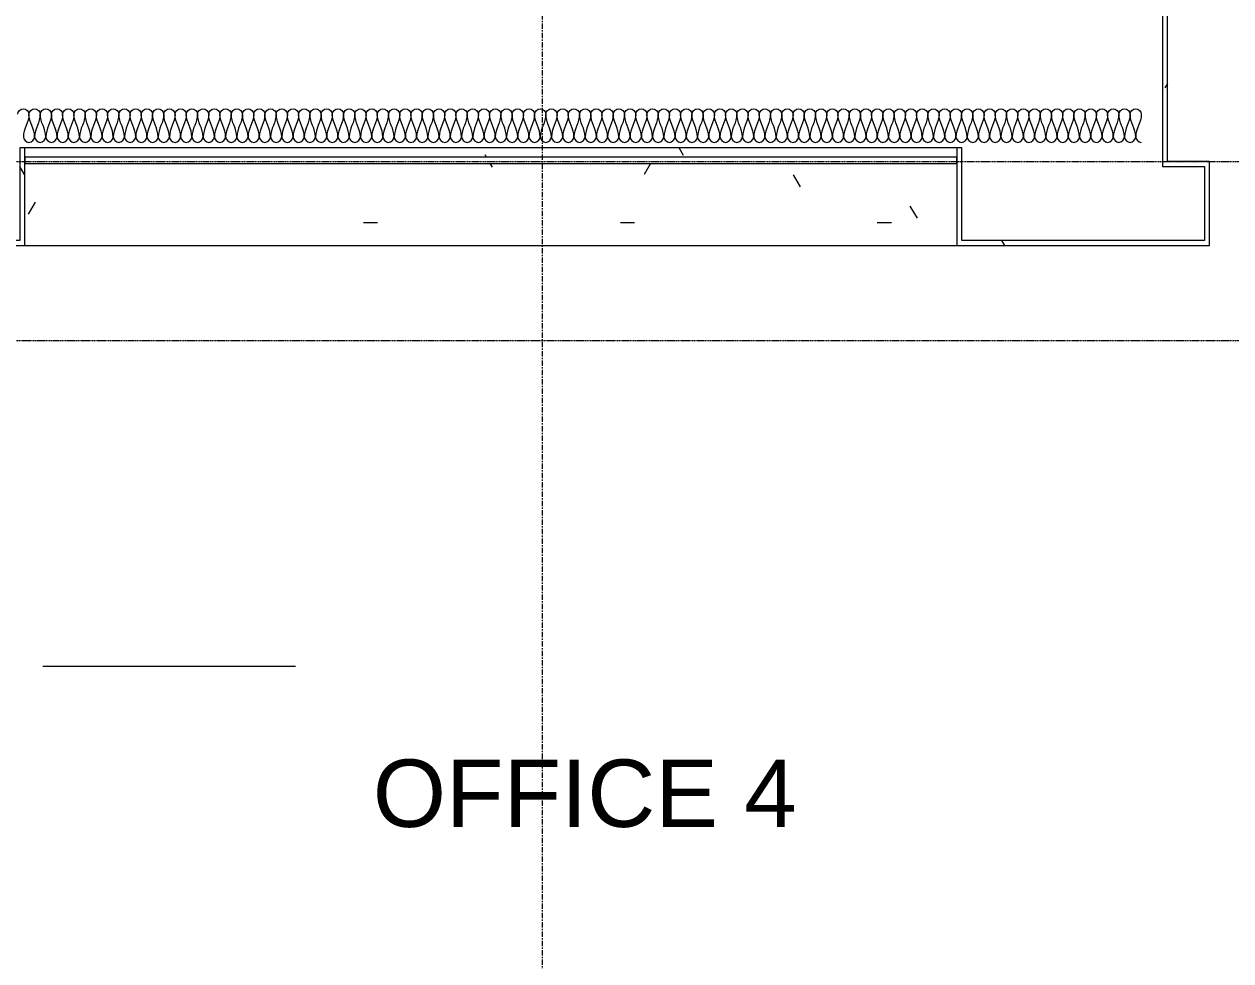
# Model space of a CAD drawing. Header units: millimetres. Extents: x -12186 to 152825, y -4386 to 9463.
# Drawn here: x 104969 to 107833, y 907 to 3131 of the extents above; entities that cross this region are included whole.
import ezdxf

# ---------------------------------------------------------------- set-up
doc = ezdxf.new("R2010")
doc.units = ezdxf.units.MM
doc.linetypes.add('1000 Dashed', pattern=[2, 1, -1])
doc.linetypes.add('Grid Line', pattern=[22.225, 12.7, -3.175, 3.175, -3.175])
for name, color, linetype, lineweight in [('A-AREA-IDEN', 2, 'Continuous', 5), ('A-CLNG', 13, 'Continuous', 9), ('A-CLNG-PATT', 13, 'Continuous', 9), ('A-DETL', 90, 'Continuous', 5), ('A-FLOR-LEVL', 51, 'Continuous', 5), ('I-WALL', 2, 'Continuous', 9), ('S-GRID', 1, 'Continuous', 5)]:
    doc.layers.add(name, color=color, linetype=linetype, lineweight=lineweight)
doc.styles.add('Arial_5', font='arial.ttf', dxfattribs={"height": 160})
pattern_1 = [(0, (-3547.91, 5504.12), (406.4, 101.6), [33.528, -271.272, 33.528, -271.272, -1625.6]), (0, (-3547.91, 5504.12), (406.4, 101.6), [-609.6, 33.528, -576.072, 33.528, -271.272, -711.2]), (0, (-3547.91, 5504.12), (406.4, 101.6), [-1524, 33.528, -169.672, 33.528, -474.472]), (120, (-3395.51, 5554.92), (-291.1882, 301.1527), [33.528, -271.272, 33.528, -271.272, -1625.6]), (120, (-3395.51, 5554.92), (-291.1882, 301.1527), [-609.6, 33.528, -576.072, 33.528, -271.272, -711.2]), (120, (-3395.51, 5554.92), (-291.1882, 301.1527), [-1524, 33.528, -169.672, 33.528, -474.472]), (240, (-3344.71, 5758.12), (-115.2118, -402.7527), [33.528, -271.272, 33.528, -1896.872]), (240, (-3344.71, 5758.12), (-115.2118, -402.7527), [-338.328, -271.272, 33.528, -576.072, -1016]), (240, (-3344.71, 5758.12), (-115.2118, -402.7527), [-1219.2, 33.528, -271.272, 33.528, -677.672]), (240, (-3344.71, 5758.12), (-115.2118, -402.7527), [-1557.528, -169.672, 33.528, -474.472])]

# ---------------------------------------------------------------- blocks, each defined once
blk = doc.blocks.new('Ceilings 11 - Ceilings 2-1447459-Section 3')
at = {"layer": 'A-CLNG-PATT', "lineweight": 5}
h = blk.add_hatch(dxfattribs=at)
h.set_pattern_fill('FP_119', color=256, style=0, pattern_type=2)
h.set_pattern_definition(pattern_1)
h.paths.add_polyline_path([(-2540.2, 2605), (-2540.2, 2837), (-2552.2, 2837), (-2552.2, 2617), (-2890.2, 2617), (-2890.2, 2605)])
at = {"layer": 'A-CLNG-PATT'}
h = blk.add_hatch(dxfattribs=at)
h.set_pattern_fill('FP_152', color=256, style=0, pattern_type=2)
h.set_pattern_definition([(0, (-3547.9, 5504.12), (812.8, 203.2), [33.53, -576.07, 33.53, -3827.27]), (0, (-3547.9, 5504.12), (812.8, 203.2), [-643.13, -576.07, 33.53, -1185.67, -2032]), (0, (-3547.9, 5504.12), (812.8, 203.2), [-2438.4, 33.53, -576.07, 33.53, -1388.87]), (0, (-3547.9, 5504.12), (812.8, 203.2), [-3081.53, -372.87, 33.53, -982.47]), (120, (-3243.1, 5605.72), (-582.376, 602.305), [33.53, -576.07, 33.53, -3827.27]), (120, (-3243.1, 5605.72), (-582.376, 602.305), [-643.13, -576.07, 33.53, -1185.67, -2032]), (120, (-3243.1, 5605.72), (-582.376, 602.305), [-2438.4, 33.53, -576.07, 33.53, -1388.87]), (120, (-3243.1, 5605.72), (-582.376, 602.305), [-3081.53, -372.87, 33.53, -982.47]), (240, (-3141.5, 6012.12), (-230.424, -805.505), [33.53, -576.07, 33.53, -3827.27]), (240, (-3141.5, 6012.12), (-230.424, -805.505), [-643.13, -576.07, 33.53, -1185.67, -2032]), (240, (-3141.5, 6012.12), (-230.424, -805.505), [-2438.4, 33.53, -576.07, 33.53, -1388.87]), (240, (-3141.5, 6012.12), (-230.424, -805.505), [-3081.53, -372.87, 33.53, -982.47])])
h.paths.add_polyline_path([(-2540.2, 2605), (-328.7, 2605), (-328.7, 2800), (-2540.2, 2800), (-2540.2, 2617)])
h.paths.add_polyline_path([(-328.7, 2815), (-328.7, 2837), (-2540.2, 2837), (-2540.2, 2815), (-757.8, 2815)])
at = {"layer": 'A-CLNG'}
for p, q in [((-2540.2, 2837), (-2552.2, 2837)), ((-2552.2, 2837), (-2552.2, 2617)), ((-2540.2, 2605), (-2540.2, 2837)), ((-328.7, 2837), (-2540.2, 2837)), ((-2890.2, 2617), (-2890.2, 2605)), ((-2552.2, 2617), (-2890.2, 2617)), ((-2890.2, 2605), (-2540.2, 2605)), ((-2540.2, 2605), (-328.7, 2605))]:
    blk.add_line(p, q, dxfattribs=at)
blk = doc.blocks.new('Ceilings 12 - Ceilings 2-1452586-Section 3')
at = {"layer": 'A-CLNG-PATT', "lineweight": 5}
h = blk.add_hatch(dxfattribs=at)
h.set_pattern_fill('FP_119', color=256, style=0, pattern_type=2)
h.set_pattern_definition(pattern_1)
h.paths.add_polyline_path([(271.3, 2605), (271.3, 2805), (171.3, 2805), (171.3, 3230), (159.3, 3230), (159.3, 2793), (259.3, 2793), (259.3, 2617), (-316.7, 2617), (-316.7, 2837), (-328.7, 2837), (-328.7, 2605), (117.9, 2605)])
at = {"layer": 'A-CLNG'}
for p, q in [((171.3, 3230), (159.3, 3230)), ((159.3, 3230), (159.3, 2793)), ((171.3, 2805), (171.3, 3230)), ((-316.7, 2837), (-328.7, 2837)), ((-328.7, 2837), (-328.7, 2605)), ((-316.7, 2617), (-316.7, 2837)), ((159.3, 2793), (259.3, 2793)), ((271.3, 2805), (171.3, 2805)), ((259.3, 2793), (259.3, 2617)), ((271.3, 2605), (271.3, 2805)), ((259.3, 2617), (-316.7, 2617)), ((-328.7, 2605), (271.3, 2605))]:
    blk.add_line(p, q, dxfattribs=at)

msp = doc.modelspace()

# ---------------------------------------------------------------- linework, layer by layer
at = {"layer": 'A-CLNG'}
for p, q in [((107182.4, 2815), (104970.7, 2815)), ((104970.7, 2815), (104970.7, 2800)), ((107182.4, 2800), (107182.4, 2815)), ((104970.7, 2800), (107182.4, 2800))]:
    msp.add_line(p, q, dxfattribs=at)
at = {"layer": 'A-DETL'}
for points in [[(104953.6, 2916.7), (104953.6, 2923), (104966.9, 2937), (104980.2, 2923), (104980.2, 2916.7)], [(104980.2, 2916.7), (104980.2, 2923), (104993.6, 2937), (105006.9, 2923), (105006.9, 2916.7)], [(105006.9, 2916.7), (105006.9, 2923), (105020.2, 2937), (105033.6, 2923), (105033.6, 2916.7)], [(105033.6, 2916.7), (105033.6, 2923), (105046.9, 2937), (105060.2, 2923), (105060.2, 2916.7)], [(105060.2, 2916.7), (105060.2, 2923), (105073.6, 2937), (105086.9, 2923), (105086.9, 2916.7)], [(105086.9, 2916.7), (105086.9, 2923), (105100.2, 2937), (105113.6, 2923), (105113.6, 2916.7)], [(105113.6, 2916.7), (105113.6, 2923), (105126.9, 2937), (105140.2, 2923), (105140.2, 2916.7)], [(105140.2, 2916.7), (105140.2, 2923), (105153.6, 2937), (105166.9, 2923), (105166.9, 2916.7)], [(105166.9, 2916.7), (105166.9, 2923), (105180.2, 2937), (105193.6, 2923), (105193.6, 2916.7)], [(105193.6, 2916.7), (105193.6, 2923), (105206.9, 2937), (105220.2, 2923), (105220.2, 2916.7)], [(105220.2, 2916.7), (105220.2, 2923), (105233.6, 2937), (105246.9, 2923), (105246.9, 2916.7)], [(105246.9, 2916.7), (105246.9, 2923), (105260.2, 2937), (105273.6, 2923), (105273.6, 2916.7)], [(105273.6, 2916.7), (105273.6, 2923), (105286.9, 2937), (105300.2, 2923), (105300.2, 2916.7)], [(105300.2, 2916.7), (105300.2, 2923), (105313.6, 2937), (105326.9, 2923), (105326.9, 2916.7)], [(105326.9, 2916.7), (105326.9, 2923), (105340.2, 2937), (105353.6, 2923), (105353.6, 2916.7)], [(105353.6, 2916.7), (105353.6, 2923), (105366.9, 2937), (105380.2, 2923), (105380.2, 2916.7)], [(105380.2, 2916.7), (105380.2, 2923), (105393.6, 2937), (105406.9, 2923), (105406.9, 2916.7)], [(105406.9, 2916.7), (105406.9, 2923), (105420.2, 2937), (105433.6, 2923), (105433.6, 2916.7)], [(105433.6, 2916.7), (105433.6, 2923), (105446.9, 2937), (105460.2, 2923), (105460.2, 2916.7)], [(105460.2, 2916.7), (105460.2, 2923), (105473.6, 2937), (105486.9, 2923), (105486.9, 2916.7)], [(105486.9, 2916.7), (105486.9, 2923), (105500.2, 2937), (105513.6, 2923), (105513.6, 2916.7)], [(105513.6, 2916.7), (105513.6, 2923), (105526.9, 2937), (105540.2, 2923), (105540.2, 2916.7)], [(105540.2, 2916.7), (105540.2, 2923), (105553.6, 2937), (105566.9, 2923), (105566.9, 2916.7)], [(105566.9, 2916.7), (105566.9, 2923), (105580.2, 2937), (105593.6, 2923), (105593.6, 2916.7)], [(105593.6, 2916.7), (105593.6, 2923), (105606.9, 2937), (105620.2, 2923), (105620.2, 2916.7)], [(105620.2, 2916.7), (105620.2, 2923), (105633.6, 2937), (105646.9, 2923), (105646.9, 2916.7)], [(105646.9, 2916.7), (105646.9, 2923), (105660.2, 2937), (105673.6, 2923), (105673.6, 2916.7)], [(105673.6, 2916.7), (105673.6, 2923), (105686.9, 2937), (105700.2, 2923), (105700.2, 2916.7)], [(105700.2, 2916.7), (105700.2, 2923), (105713.6, 2937), (105726.9, 2923), (105726.9, 2916.7)], [(105726.9, 2916.7), (105726.9, 2923), (105740.2, 2937), (105753.6, 2923), (105753.6, 2916.7)], [(105753.6, 2916.7), (105753.6, 2923), (105766.9, 2937), (105780.2, 2923), (105780.2, 2916.7)], [(105780.2, 2916.7), (105780.2, 2923), (105793.6, 2937), (105806.9, 2923), (105806.9, 2916.7)], [(105806.9, 2916.7), (105806.9, 2923), (105820.2, 2937), (105833.6, 2923), (105833.6, 2916.7)], [(105833.6, 2916.7), (105833.6, 2923), (105846.9, 2937), (105860.2, 2923), (105860.2, 2916.7)], [(105860.2, 2916.7), (105860.2, 2923), (105873.6, 2937), (105886.9, 2923), (105886.9, 2916.7)], [(105886.9, 2916.7), (105886.9, 2923), (105900.2, 2937), (105913.6, 2923), (105913.6, 2916.7)], [(105913.6, 2916.7), (105913.6, 2923), (105926.9, 2937), (105940.2, 2923), (105940.2, 2916.7)], [(105940.2, 2916.7), (105940.2, 2923), (105953.6, 2937), (105966.9, 2923), (105966.9, 2916.7)], [(105966.9, 2916.7), (105966.9, 2923), (105980.2, 2937), (105993.6, 2923), (105993.6, 2916.7)], [(105993.6, 2916.7), (105993.6, 2923), (106006.9, 2937), (106020.2, 2923), (106020.2, 2916.7)], [(106020.2, 2916.7), (106020.2, 2923), (106033.6, 2937), (106046.9, 2923), (106046.9, 2916.7)], [(106046.9, 2916.7), (106046.9, 2923), (106060.2, 2937), (106073.6, 2923), (106073.6, 2916.7)], [(106073.6, 2916.7), (106073.6, 2923), (106086.9, 2937), (106100.2, 2923), (106100.2, 2916.7)], [(106100.2, 2916.7), (106100.2, 2923), (106113.6, 2937), (106126.9, 2923), (106126.9, 2916.7)], [(106126.9, 2916.7), (106126.9, 2923), (106140.2, 2937), (106153.6, 2923), (106153.6, 2916.7)], [(106153.6, 2916.7), (106153.6, 2923), (106166.9, 2937), (106180.2, 2923), (106180.2, 2916.7)], [(106180.2, 2916.7), (106180.2, 2923), (106193.6, 2937), (106206.9, 2923), (106206.9, 2916.7)], [(106206.9, 2916.7), (106206.9, 2923), (106220.2, 2937), (106233.6, 2923), (106233.6, 2916.7)], [(106233.6, 2916.7), (106233.6, 2923), (106246.9, 2937), (106260.2, 2923), (106260.2, 2916.7)], [(106260.2, 2916.7), (106260.2, 2923), (106273.6, 2937), (106286.9, 2923), (106286.9, 2916.7)], [(106286.9, 2916.7), (106286.9, 2923), (106300.2, 2937), (106313.6, 2923), (106313.6, 2916.7)], [(106313.6, 2916.7), (106313.6, 2923), (106326.9, 2937), (106340.2, 2923), (106340.2, 2916.7)], [(106340.2, 2916.7), (106340.2, 2923), (106353.6, 2937), (106366.9, 2923), (106366.9, 2916.7)], [(106366.9, 2916.7), (106366.9, 2923), (106380.2, 2937), (106393.6, 2923), (106393.6, 2916.7)], [(106393.6, 2916.7), (106393.6, 2923), (106406.9, 2937), (106420.2, 2923), (106420.2, 2916.7)], [(106420.2, 2916.7), (106420.2, 2923), (106433.6, 2937), (106446.9, 2923), (106446.9, 2916.7)], [(106446.9, 2916.7), (106446.9, 2923), (106460.2, 2937), (106473.6, 2923), (106473.6, 2916.7)], [(106473.6, 2916.7), (106473.6, 2923), (106486.9, 2937), (106500.2, 2923), (106500.2, 2916.7)], [(106500.2, 2916.7), (106500.2, 2923), (106513.6, 2937), (106526.9, 2923), (106526.9, 2916.7)], [(106526.9, 2916.7), (106526.9, 2923), (106540.2, 2937), (106553.6, 2923), (106553.6, 2916.7)], [(106553.6, 2916.7), (106553.6, 2923), (106566.9, 2937), (106580.2, 2923), (106580.2, 2916.7)], [(106580.2, 2916.7), (106580.2, 2923), (106593.6, 2937), (106606.9, 2923), (106606.9, 2916.7)], [(106606.9, 2916.7), (106606.9, 2923), (106620.2, 2937), (106633.6, 2923), (106633.6, 2916.7)], [(106633.6, 2916.7), (106633.6, 2923), (106646.9, 2937), (106660.2, 2923), (106660.2, 2916.7)], [(106660.2, 2916.7), (106660.2, 2923), (106673.6, 2937), (106686.9, 2923), (106686.9, 2916.7)], [(106686.9, 2916.7), (106686.9, 2923), (106700.2, 2937), (106713.6, 2923), (106713.6, 2916.7)], [(106713.6, 2916.7), (106713.6, 2923), (106726.9, 2937), (106740.2, 2923), (106740.2, 2916.7)], [(106740.2, 2916.7), (106740.2, 2923), (106753.6, 2937), (106766.9, 2923), (106766.9, 2916.7)], [(106766.9, 2916.7), (106766.9, 2923), (106780.2, 2937), (106793.6, 2923), (106793.6, 2916.7)], [(106793.6, 2916.7), (106793.6, 2923), (106806.9, 2937), (106820.2, 2923), (106820.2, 2916.7)], [(106820.2, 2916.7), (106820.2, 2923), (106833.6, 2937), (106846.9, 2923), (106846.9, 2916.7)], [(106846.9, 2916.7), (106846.9, 2923), (106860.2, 2937), (106873.6, 2923), (106873.6, 2916.7)], [(106873.6, 2916.7), (106873.6, 2923), (106886.9, 2937), (106900.2, 2923), (106900.2, 2916.7)], [(106900.2, 2916.7), (106900.2, 2923), (106913.6, 2937), (106926.9, 2923), (106926.9, 2916.7)], [(106926.9, 2916.7), (106926.9, 2923), (106940.2, 2937), (106953.6, 2923), (106953.6, 2916.7)], [(106953.6, 2916.7), (106953.6, 2923), (106966.9, 2937), (106980.2, 2923), (106980.2, 2916.7)], [(106980.2, 2916.7), (106980.2, 2923), (106993.6, 2937), (107006.9, 2923), (107006.9, 2916.7)], [(107006.9, 2916.7), (107006.9, 2923), (107020.2, 2937), (107033.6, 2923), (107033.6, 2916.7)], [(107033.6, 2916.7), (107033.6, 2923), (107046.9, 2937), (107060.2, 2923), (107060.2, 2916.7)], [(107060.2, 2916.7), (107060.2, 2923), (107073.6, 2937), (107086.9, 2923), (107086.9, 2916.7)], [(107086.9, 2916.7), (107086.9, 2923), (107100.2, 2937), (107113.6, 2923), (107113.6, 2916.7)], [(107113.6, 2916.7), (107113.6, 2923), (107126.9, 2937), (107140.2, 2923), (107140.2, 2916.7)], [(107140.2, 2916.7), (107140.2, 2923), (107153.6, 2937), (107166.9, 2923), (107166.9, 2916.7)], [(107166.9, 2916.7), (107166.9, 2923), (107180.2, 2937), (107193.6, 2923), (107193.6, 2916.7)], [(107193.6, 2916.7), (107193.6, 2923), (107206.9, 2937), (107220.2, 2923), (107220.2, 2916.7)], [(107220.2, 2916.7), (107220.2, 2923), (107233.6, 2937), (107246.9, 2923), (107246.9, 2916.7)], [(107246.9, 2916.7), (107246.9, 2923), (107260.2, 2937), (107273.6, 2923), (107273.6, 2916.7)], [(107273.6, 2916.7), (107273.6, 2923), (107286.9, 2937), (107300.2, 2923), (107300.2, 2916.7)], [(107300.2, 2916.7), (107300.2, 2923), (107313.6, 2937), (107326.9, 2923), (107326.9, 2916.7)], [(107326.9, 2916.7), (107326.9, 2923), (107340.2, 2937), (107353.6, 2923), (107353.6, 2916.7)], [(107353.6, 2916.7), (107353.6, 2923), (107366.9, 2937), (107380.2, 2923), (107380.2, 2916.7)], [(107380.2, 2916.7), (107380.2, 2923), (107393.6, 2937), (107406.9, 2923), (107406.9, 2916.7)], [(107406.9, 2916.7), (107406.9, 2923), (107420.2, 2937), (107433.6, 2923), (107433.6, 2916.7)], [(107433.6, 2916.7), (107433.6, 2923), (107446.9, 2937), (107460.2, 2923), (107460.2, 2916.7)], [(107460.2, 2916.7), (107460.2, 2923), (107473.6, 2937), (107486.9, 2923), (107486.9, 2916.7)], [(107486.9, 2916.7), (107486.9, 2923), (107500.2, 2937), (107513.6, 2923), (107513.6, 2916.7)], [(107513.6, 2916.7), (107513.6, 2923), (107526.9, 2937), (107540.2, 2923), (107540.2, 2916.7)], [(107540.2, 2916.7), (107540.2, 2923), (107553.6, 2937), (107566.9, 2923), (107566.9, 2916.7)], [(107566.9, 2916.7), (107566.9, 2923), (107580.2, 2937), (107593.6, 2923), (107593.6, 2916.7)], [(107593.6, 2916.7), (107593.6, 2923), (107606.9, 2937), (107620.2, 2923), (107620.2, 2916.7)], [(104980.2, 2916.7), (104980.2, 2898.3), (104966.9, 2881.7), (104966.9, 2863.3)], [(104993.6, 2863.3), (104993.6, 2881.7), (104980.2, 2898.3), (104980.2, 2916.7)], [(105006.9, 2916.7), (105006.9, 2898.3), (104993.6, 2881.7), (104993.6, 2863.3)], [(105020.2, 2863.3), (105020.2, 2881.7), (105006.9, 2898.3), (105006.9, 2916.7)], [(105033.6, 2916.7), (105033.6, 2898.3), (105020.2, 2881.7), (105020.2, 2863.3)], [(105046.9, 2863.3), (105046.9, 2881.7), (105033.6, 2898.3), (105033.6, 2916.7)], [(105060.2, 2916.7), (105060.2, 2898.3), (105046.9, 2881.7), (105046.9, 2863.3)], [(105073.6, 2863.3), (105073.6, 2881.7), (105060.2, 2898.3), (105060.2, 2916.7)], [(105086.9, 2916.7), (105086.9, 2898.3), (105073.6, 2881.7), (105073.6, 2863.3)], [(105100.2, 2863.3), (105100.2, 2881.7), (105086.9, 2898.3), (105086.9, 2916.7)], [(105113.6, 2916.7), (105113.6, 2898.3), (105100.2, 2881.7), (105100.2, 2863.3)], [(105126.9, 2863.3), (105126.9, 2881.7), (105113.6, 2898.3), (105113.6, 2916.7)], [(105140.2, 2916.7), (105140.2, 2898.3), (105126.9, 2881.7), (105126.9, 2863.3)], [(105153.6, 2863.3), (105153.6, 2881.7), (105140.2, 2898.3), (105140.2, 2916.7)], [(105166.9, 2916.7), (105166.9, 2898.3), (105153.6, 2881.7), (105153.6, 2863.3)], [(105180.2, 2863.3), (105180.2, 2881.7), (105166.9, 2898.3), (105166.9, 2916.7)], [(105193.6, 2916.7), (105193.6, 2898.3), (105180.2, 2881.7), (105180.2, 2863.3)], [(105206.9, 2863.3), (105206.9, 2881.7), (105193.6, 2898.3), (105193.6, 2916.7)], [(105220.2, 2916.7), (105220.2, 2898.3), (105206.9, 2881.7), (105206.9, 2863.3)], [(105233.6, 2863.3), (105233.6, 2881.7), (105220.2, 2898.3), (105220.2, 2916.7)], [(105246.9, 2916.7), (105246.9, 2898.3), (105233.6, 2881.7), (105233.6, 2863.3)], [(105260.2, 2863.3), (105260.2, 2881.7), (105246.9, 2898.3), (105246.9, 2916.7)], [(105273.6, 2916.7), (105273.6, 2898.3), (105260.2, 2881.7), (105260.2, 2863.3)], [(105286.9, 2863.3), (105286.9, 2881.7), (105273.6, 2898.3), (105273.6, 2916.7)], [(105300.2, 2916.7), (105300.2, 2898.3), (105286.9, 2881.7), (105286.9, 2863.3)], [(105313.6, 2863.3), (105313.6, 2881.7), (105300.2, 2898.3), (105300.2, 2916.7)], [(105326.9, 2916.7), (105326.9, 2898.3), (105313.6, 2881.7), (105313.6, 2863.3)], [(105340.2, 2863.3), (105340.2, 2881.7), (105326.9, 2898.3), (105326.9, 2916.7)], [(105353.6, 2916.7), (105353.6, 2898.3), (105340.2, 2881.7), (105340.2, 2863.3)], [(105366.9, 2863.3), (105366.9, 2881.7), (105353.6, 2898.3), (105353.6, 2916.7)], [(105380.2, 2916.7), (105380.2, 2898.3), (105366.9, 2881.7), (105366.9, 2863.3)], [(105393.6, 2863.3), (105393.6, 2881.7), (105380.2, 2898.3), (105380.2, 2916.7)], [(105406.9, 2916.7), (105406.9, 2898.3), (105393.6, 2881.7), (105393.6, 2863.3)], [(105420.2, 2863.3), (105420.2, 2881.7), (105406.9, 2898.3), (105406.9, 2916.7)], [(105433.6, 2916.7), (105433.6, 2898.3), (105420.2, 2881.7), (105420.2, 2863.3)], [(105446.9, 2863.3), (105446.9, 2881.7), (105433.6, 2898.3), (105433.6, 2916.7)], [(105460.2, 2916.7), (105460.2, 2898.3), (105446.9, 2881.7), (105446.9, 2863.3)], [(105473.6, 2863.3), (105473.6, 2881.7), (105460.2, 2898.3), (105460.2, 2916.7)], [(105486.9, 2916.7), (105486.9, 2898.3), (105473.6, 2881.7), (105473.6, 2863.3)], [(105500.2, 2863.3), (105500.2, 2881.7), (105486.9, 2898.3), (105486.9, 2916.7)], [(105513.6, 2916.7), (105513.6, 2898.3), (105500.2, 2881.7), (105500.2, 2863.3)], [(105526.9, 2863.3), (105526.9, 2881.7), (105513.6, 2898.3), (105513.6, 2916.7)], [(105540.2, 2916.7), (105540.2, 2898.3), (105526.9, 2881.7), (105526.9, 2863.3)], [(105553.6, 2863.3), (105553.6, 2881.7), (105540.2, 2898.3), (105540.2, 2916.7)], [(105566.9, 2916.7), (105566.9, 2898.3), (105553.6, 2881.7), (105553.6, 2863.3)], [(105580.2, 2863.3), (105580.2, 2881.7), (105566.9, 2898.3), (105566.9, 2916.7)], [(105593.6, 2916.7), (105593.6, 2898.3), (105580.2, 2881.7), (105580.2, 2863.3)], [(105606.9, 2863.3), (105606.9, 2881.7), (105593.6, 2898.3), (105593.6, 2916.7)], [(105620.2, 2916.7), (105620.2, 2898.3), (105606.9, 2881.7), (105606.9, 2863.3)], [(105633.6, 2863.3), (105633.6, 2881.7), (105620.2, 2898.3), (105620.2, 2916.7)], [(105646.9, 2916.7), (105646.9, 2898.3), (105633.6, 2881.7), (105633.6, 2863.3)], [(105660.2, 2863.3), (105660.2, 2881.7), (105646.9, 2898.3), (105646.9, 2916.7)], [(105673.6, 2916.7), (105673.6, 2898.3), (105660.2, 2881.7), (105660.2, 2863.3)], [(105686.9, 2863.3), (105686.9, 2881.7), (105673.6, 2898.3), (105673.6, 2916.7)], [(105700.2, 2916.7), (105700.2, 2898.3), (105686.9, 2881.7), (105686.9, 2863.3)], [(105713.6, 2863.3), (105713.6, 2881.7), (105700.2, 2898.3), (105700.2, 2916.7)], [(105726.9, 2916.7), (105726.9, 2898.3), (105713.6, 2881.7), (105713.6, 2863.3)], [(105740.2, 2863.3), (105740.2, 2881.7), (105726.9, 2898.3), (105726.9, 2916.7)], [(105753.6, 2916.7), (105753.6, 2898.3), (105740.2, 2881.7), (105740.2, 2863.3)], [(105766.9, 2863.3), (105766.9, 2881.7), (105753.6, 2898.3), (105753.6, 2916.7)], [(105780.2, 2916.7), (105780.2, 2898.3), (105766.9, 2881.7), (105766.9, 2863.3)], [(105793.6, 2863.3), (105793.6, 2881.7), (105780.2, 2898.3), (105780.2, 2916.7)], [(105806.9, 2916.7), (105806.9, 2898.3), (105793.6, 2881.7), (105793.6, 2863.3)], [(105820.2, 2863.3), (105820.2, 2881.7), (105806.9, 2898.3), (105806.9, 2916.7)], [(105833.6, 2916.7), (105833.6, 2898.3), (105820.2, 2881.7), (105820.2, 2863.3)], [(105846.9, 2863.3), (105846.9, 2881.7), (105833.6, 2898.3), (105833.6, 2916.7)], [(105860.2, 2916.7), (105860.2, 2898.3), (105846.9, 2881.7), (105846.9, 2863.3)], [(105873.6, 2863.3), (105873.6, 2881.7), (105860.2, 2898.3), (105860.2, 2916.7)], [(105886.9, 2916.7), (105886.9, 2898.3), (105873.6, 2881.7), (105873.6, 2863.3)], [(105900.2, 2863.3), (105900.2, 2881.7), (105886.9, 2898.3), (105886.9, 2916.7)], [(105913.6, 2916.7), (105913.6, 2898.3), (105900.2, 2881.7), (105900.2, 2863.3)], [(105926.9, 2863.3), (105926.9, 2881.7), (105913.6, 2898.3), (105913.6, 2916.7)], [(105940.2, 2916.7), (105940.2, 2898.3), (105926.9, 2881.7), (105926.9, 2863.3)], [(105953.6, 2863.3), (105953.6, 2881.7), (105940.2, 2898.3), (105940.2, 2916.7)], [(105966.9, 2916.7), (105966.9, 2898.3), (105953.6, 2881.7), (105953.6, 2863.3)], [(105980.2, 2863.3), (105980.2, 2881.7), (105966.9, 2898.3), (105966.9, 2916.7)], [(105993.6, 2916.7), (105993.6, 2898.3), (105980.2, 2881.7), (105980.2, 2863.3)], [(106006.9, 2863.3), (106006.9, 2881.7), (105993.6, 2898.3), (105993.6, 2916.7)], [(106020.2, 2916.7), (106020.2, 2898.3), (106006.9, 2881.7), (106006.9, 2863.3)], [(106033.6, 2863.3), (106033.6, 2881.7), (106020.2, 2898.3), (106020.2, 2916.7)], [(106046.9, 2916.7), (106046.9, 2898.3), (106033.6, 2881.7), (106033.6, 2863.3)], [(106060.2, 2863.3), (106060.2, 2881.7), (106046.9, 2898.3), (106046.9, 2916.7)], [(106073.6, 2916.7), (106073.6, 2898.3), (106060.2, 2881.7), (106060.2, 2863.3)], [(106086.9, 2863.3), (106086.9, 2881.7), (106073.6, 2898.3), (106073.6, 2916.7)], [(106100.2, 2916.7), (106100.2, 2898.3), (106086.9, 2881.7), (106086.9, 2863.3)], [(106113.6, 2863.3), (106113.6, 2881.7), (106100.2, 2898.3), (106100.2, 2916.7)], [(106126.9, 2916.7), (106126.9, 2898.3), (106113.6, 2881.7), (106113.6, 2863.3)], [(106140.2, 2863.3), (106140.2, 2881.7), (106126.9, 2898.3), (106126.9, 2916.7)], [(106153.6, 2916.7), (106153.6, 2898.3), (106140.2, 2881.7), (106140.2, 2863.3)], [(106166.9, 2863.3), (106166.9, 2881.7), (106153.6, 2898.3), (106153.6, 2916.7)], [(106180.2, 2916.7), (106180.2, 2898.3), (106166.9, 2881.7), (106166.9, 2863.3)], [(106193.6, 2863.3), (106193.6, 2881.7), (106180.2, 2898.3), (106180.2, 2916.7)], [(106206.9, 2916.7), (106206.9, 2898.3), (106193.6, 2881.7), (106193.6, 2863.3)], [(106220.2, 2863.3), (106220.2, 2881.7), (106206.9, 2898.3), (106206.9, 2916.7)], [(106233.6, 2916.7), (106233.6, 2898.3), (106220.2, 2881.7), (106220.2, 2863.3)], [(106246.9, 2863.3), (106246.9, 2881.7), (106233.6, 2898.3), (106233.6, 2916.7)], [(106260.2, 2916.7), (106260.2, 2898.3), (106246.9, 2881.7), (106246.9, 2863.3)], [(106273.6, 2863.3), (106273.6, 2881.7), (106260.2, 2898.3), (106260.2, 2916.7)], [(106286.9, 2916.7), (106286.9, 2898.3), (106273.6, 2881.7), (106273.6, 2863.3)], [(106300.2, 2863.3), (106300.2, 2881.7), (106286.9, 2898.3), (106286.9, 2916.7)], [(106313.6, 2916.7), (106313.6, 2898.3), (106300.2, 2881.7), (106300.2, 2863.3)], [(106326.9, 2863.3), (106326.9, 2881.7), (106313.6, 2898.3), (106313.6, 2916.7)], [(106340.2, 2916.7), (106340.2, 2898.3), (106326.9, 2881.7), (106326.9, 2863.3)], [(106353.6, 2863.3), (106353.6, 2881.7), (106340.2, 2898.3), (106340.2, 2916.7)], [(106366.9, 2916.7), (106366.9, 2898.3), (106353.6, 2881.7), (106353.6, 2863.3)], [(106380.2, 2863.3), (106380.2, 2881.7), (106366.9, 2898.3), (106366.9, 2916.7)], [(106393.6, 2916.7), (106393.6, 2898.3), (106380.2, 2881.7), (106380.2, 2863.3)], [(106406.9, 2863.3), (106406.9, 2881.7), (106393.6, 2898.3), (106393.6, 2916.7)], [(106420.2, 2916.7), (106420.2, 2898.3), (106406.9, 2881.7), (106406.9, 2863.3)], [(106433.6, 2863.3), (106433.6, 2881.7), (106420.2, 2898.3), (106420.2, 2916.7)], [(106446.9, 2916.7), (106446.9, 2898.3), (106433.6, 2881.7), (106433.6, 2863.3)], [(106460.2, 2863.3), (106460.2, 2881.7), (106446.9, 2898.3), (106446.9, 2916.7)], [(106473.6, 2916.7), (106473.6, 2898.3), (106460.2, 2881.7), (106460.2, 2863.3)], [(106486.9, 2863.3), (106486.9, 2881.7), (106473.6, 2898.3), (106473.6, 2916.7)], [(106500.2, 2916.7), (106500.2, 2898.3), (106486.9, 2881.7), (106486.9, 2863.3)], [(106513.6, 2863.3), (106513.6, 2881.7), (106500.2, 2898.3), (106500.2, 2916.7)], [(106526.9, 2916.7), (106526.9, 2898.3), (106513.6, 2881.7), (106513.6, 2863.3)], [(106540.2, 2863.3), (106540.2, 2881.7), (106526.9, 2898.3), (106526.9, 2916.7)], [(106553.6, 2916.7), (106553.6, 2898.3), (106540.2, 2881.7), (106540.2, 2863.3)], [(106566.9, 2863.3), (106566.9, 2881.7), (106553.6, 2898.3), (106553.6, 2916.7)], [(106580.2, 2916.7), (106580.2, 2898.3), (106566.9, 2881.7), (106566.9, 2863.3)], [(106593.6, 2863.3), (106593.6, 2881.7), (106580.2, 2898.3), (106580.2, 2916.7)], [(106606.9, 2916.7), (106606.9, 2898.3), (106593.6, 2881.7), (106593.6, 2863.3)], [(106620.2, 2863.3), (106620.2, 2881.7), (106606.9, 2898.3), (106606.9, 2916.7)], [(106633.6, 2916.7), (106633.6, 2898.3), (106620.2, 2881.7), (106620.2, 2863.3)], [(106646.9, 2863.3), (106646.9, 2881.7), (106633.6, 2898.3), (106633.6, 2916.7)], [(106660.2, 2916.7), (106660.2, 2898.3), (106646.9, 2881.7), (106646.9, 2863.3)], [(106673.6, 2863.3), (106673.6, 2881.7), (106660.2, 2898.3), (106660.2, 2916.7)], [(106686.9, 2916.7), (106686.9, 2898.3), (106673.6, 2881.7), (106673.6, 2863.3)], [(106700.2, 2863.3), (106700.2, 2881.7), (106686.9, 2898.3), (106686.9, 2916.7)], [(106713.6, 2916.7), (106713.6, 2898.3), (106700.2, 2881.7), (106700.2, 2863.3)], [(106726.9, 2863.3), (106726.9, 2881.7), (106713.6, 2898.3), (106713.6, 2916.7)], [(106740.2, 2916.7), (106740.2, 2898.3), (106726.9, 2881.7), (106726.9, 2863.3)], [(106753.6, 2863.3), (106753.6, 2881.7), (106740.2, 2898.3), (106740.2, 2916.7)], [(106766.9, 2916.7), (106766.9, 2898.3), (106753.6, 2881.7), (106753.6, 2863.3)], [(106780.2, 2863.3), (106780.2, 2881.7), (106766.9, 2898.3), (106766.9, 2916.7)], [(106793.6, 2916.7), (106793.6, 2898.3), (106780.2, 2881.7), (106780.2, 2863.3)], [(106806.9, 2863.3), (106806.9, 2881.7), (106793.6, 2898.3), (106793.6, 2916.7)], [(106820.2, 2916.7), (106820.2, 2898.3), (106806.9, 2881.7), (106806.9, 2863.3)], [(106833.6, 2863.3), (106833.6, 2881.7), (106820.2, 2898.3), (106820.2, 2916.7)], [(106846.9, 2916.7), (106846.9, 2898.3), (106833.6, 2881.7), (106833.6, 2863.3)], [(106860.2, 2863.3), (106860.2, 2881.7), (106846.9, 2898.3), (106846.9, 2916.7)], [(106873.6, 2916.7), (106873.6, 2898.3), (106860.2, 2881.7), (106860.2, 2863.3)], [(106886.9, 2863.3), (106886.9, 2881.7), (106873.6, 2898.3), (106873.6, 2916.7)], [(106900.2, 2916.7), (106900.2, 2898.3), (106886.9, 2881.7), (106886.9, 2863.3)], [(106913.6, 2863.3), (106913.6, 2881.7), (106900.2, 2898.3), (106900.2, 2916.7)], [(106926.9, 2916.7), (106926.9, 2898.3), (106913.6, 2881.7), (106913.6, 2863.3)], [(106940.2, 2863.3), (106940.2, 2881.7), (106926.9, 2898.3), (106926.9, 2916.7)], [(106953.6, 2916.7), (106953.6, 2898.3), (106940.2, 2881.7), (106940.2, 2863.3)], [(106966.9, 2863.3), (106966.9, 2881.7), (106953.6, 2898.3), (106953.6, 2916.7)], [(106980.2, 2916.7), (106980.2, 2898.3), (106966.9, 2881.7), (106966.9, 2863.3)], [(106993.6, 2863.3), (106993.6, 2881.7), (106980.2, 2898.3), (106980.2, 2916.7)], [(107006.9, 2916.7), (107006.9, 2898.3), (106993.6, 2881.7), (106993.6, 2863.3)], [(107020.2, 2863.3), (107020.2, 2881.7), (107006.9, 2898.3), (107006.9, 2916.7)], [(107033.6, 2916.7), (107033.6, 2898.3), (107020.2, 2881.7), (107020.2, 2863.3)], [(107046.9, 2863.3), (107046.9, 2881.7), (107033.6, 2898.3), (107033.6, 2916.7)], [(107060.2, 2916.7), (107060.2, 2898.3), (107046.9, 2881.7), (107046.9, 2863.3)], [(107073.6, 2863.3), (107073.6, 2881.7), (107060.2, 2898.3), (107060.2, 2916.7)], [(107086.9, 2916.7), (107086.9, 2898.3), (107073.6, 2881.7), (107073.6, 2863.3)], [(107100.2, 2863.3), (107100.2, 2881.7), (107086.9, 2898.3), (107086.9, 2916.7)], [(107113.6, 2916.7), (107113.6, 2898.3), (107100.2, 2881.7), (107100.2, 2863.3)], [(107126.9, 2863.3), (107126.9, 2881.7), (107113.6, 2898.3), (107113.6, 2916.7)], [(107140.2, 2916.7), (107140.2, 2898.3), (107126.9, 2881.7), (107126.9, 2863.3)], [(107153.6, 2863.3), (107153.6, 2881.7), (107140.2, 2898.3), (107140.2, 2916.7)], [(107166.9, 2916.7), (107166.9, 2898.3), (107153.6, 2881.7), (107153.6, 2863.3)], [(107180.2, 2863.3), (107180.2, 2881.7), (107166.9, 2898.3), (107166.9, 2916.7)], [(107193.6, 2916.7), (107193.6, 2898.3), (107180.2, 2881.7), (107180.2, 2863.3)], [(107206.9, 2863.3), (107206.9, 2881.7), (107193.6, 2898.3), (107193.6, 2916.7)], [(107220.2, 2916.7), (107220.2, 2898.3), (107206.9, 2881.7), (107206.9, 2863.3)], [(107233.6, 2863.3), (107233.6, 2881.7), (107220.2, 2898.3), (107220.2, 2916.7)], [(107246.9, 2916.7), (107246.9, 2898.3), (107233.6, 2881.7), (107233.6, 2863.3)], [(107260.2, 2863.3), (107260.2, 2881.7), (107246.9, 2898.3), (107246.9, 2916.7)], [(107273.6, 2916.7), (107273.6, 2898.3), (107260.2, 2881.7), (107260.2, 2863.3)], [(107286.9, 2863.3), (107286.9, 2881.7), (107273.6, 2898.3), (107273.6, 2916.7)], [(107300.2, 2916.7), (107300.2, 2898.3), (107286.9, 2881.7), (107286.9, 2863.3)], [(107313.6, 2863.3), (107313.6, 2881.7), (107300.2, 2898.3), (107300.2, 2916.7)], [(107326.9, 2916.7), (107326.9, 2898.3), (107313.6, 2881.7), (107313.6, 2863.3)], [(107340.2, 2863.3), (107340.2, 2881.7), (107326.9, 2898.3), (107326.9, 2916.7)], [(107353.6, 2916.7), (107353.6, 2898.3), (107340.2, 2881.7), (107340.2, 2863.3)], [(107366.9, 2863.3), (107366.9, 2881.7), (107353.6, 2898.3), (107353.6, 2916.7)], [(107380.2, 2916.7), (107380.2, 2898.3), (107366.9, 2881.7), (107366.9, 2863.3)], [(107393.6, 2863.3), (107393.6, 2881.7), (107380.2, 2898.3), (107380.2, 2916.7)], [(107406.9, 2916.7), (107406.9, 2898.3), (107393.6, 2881.7), (107393.6, 2863.3)], [(107420.2, 2863.3), (107420.2, 2881.7), (107406.9, 2898.3), (107406.9, 2916.7)], [(107433.6, 2916.7), (107433.6, 2898.3), (107420.2, 2881.7), (107420.2, 2863.3)], [(107446.9, 2863.3), (107446.9, 2881.7), (107433.6, 2898.3), (107433.6, 2916.7)], [(107460.2, 2916.7), (107460.2, 2898.3), (107446.9, 2881.7), (107446.9, 2863.3)], [(107473.6, 2863.3), (107473.6, 2881.7), (107460.2, 2898.3), (107460.2, 2916.7)], [(107486.9, 2916.7), (107486.9, 2898.3), (107473.6, 2881.7), (107473.6, 2863.3)], [(107500.2, 2863.3), (107500.2, 2881.7), (107486.9, 2898.3), (107486.9, 2916.7)], [(107513.6, 2916.7), (107513.6, 2898.3), (107500.2, 2881.7), (107500.2, 2863.3)], [(107526.9, 2863.3), (107526.9, 2881.7), (107513.6, 2898.3), (107513.6, 2916.7)], [(107540.2, 2916.7), (107540.2, 2898.3), (107526.9, 2881.7), (107526.9, 2863.3)], [(107553.6, 2863.3), (107553.6, 2881.7), (107540.2, 2898.3), (107540.2, 2916.7)], [(107566.9, 2916.7), (107566.9, 2898.3), (107553.6, 2881.7), (107553.6, 2863.3)], [(107580.2, 2863.3), (107580.2, 2881.7), (107566.9, 2898.3), (107566.9, 2916.7)], [(107593.6, 2916.7), (107593.6, 2898.3), (107580.2, 2881.7), (107580.2, 2863.3)], [(107606.9, 2863.3), (107606.9, 2881.7), (107593.6, 2898.3), (107593.6, 2916.7)], [(107620.2, 2916.7), (107620.2, 2898.3), (107606.9, 2881.7), (107606.9, 2863.3)], [(104966.9, 2863.3), (104966.9, 2857), (104980.2, 2843), (104993.6, 2857), (104993.6, 2863.3)], [(104993.6, 2863.3), (104993.6, 2857), (105006.9, 2843), (105020.2, 2857), (105020.2, 2863.3)], [(105020.2, 2863.3), (105020.2, 2857), (105033.6, 2843), (105046.9, 2857), (105046.9, 2863.3)], [(105046.9, 2863.3), (105046.9, 2857), (105060.2, 2843), (105073.6, 2857), (105073.6, 2863.3)], [(105073.6, 2863.3), (105073.6, 2857), (105086.9, 2843), (105100.2, 2857), (105100.2, 2863.3)], [(105100.2, 2863.3), (105100.2, 2857), (105113.6, 2843), (105126.9, 2857), (105126.9, 2863.3)], [(105126.9, 2863.3), (105126.9, 2857), (105140.2, 2843), (105153.6, 2857), (105153.6, 2863.3)], [(105153.6, 2863.3), (105153.6, 2857), (105166.9, 2843), (105180.2, 2857), (105180.2, 2863.3)], [(105180.2, 2863.3), (105180.2, 2857), (105193.6, 2843), (105206.9, 2857), (105206.9, 2863.3)], [(105206.9, 2863.3), (105206.9, 2857), (105220.2, 2843), (105233.6, 2857), (105233.6, 2863.3)], [(105233.6, 2863.3), (105233.6, 2857), (105246.9, 2843), (105260.2, 2857), (105260.2, 2863.3)], [(105260.2, 2863.3), (105260.2, 2857), (105273.6, 2843), (105286.9, 2857), (105286.9, 2863.3)], [(105286.9, 2863.3), (105286.9, 2857), (105300.2, 2843), (105313.6, 2857), (105313.6, 2863.3)], [(105313.6, 2863.3), (105313.6, 2857), (105326.9, 2843), (105340.2, 2857), (105340.2, 2863.3)], [(105340.2, 2863.3), (105340.2, 2857), (105353.6, 2843), (105366.9, 2857), (105366.9, 2863.3)], [(105366.9, 2863.3), (105366.9, 2857), (105380.2, 2843), (105393.6, 2857), (105393.6, 2863.3)], [(105393.6, 2863.3), (105393.6, 2857), (105406.9, 2843), (105420.2, 2857), (105420.2, 2863.3)], [(105420.2, 2863.3), (105420.2, 2857), (105433.6, 2843), (105446.9, 2857), (105446.9, 2863.3)], [(105446.9, 2863.3), (105446.9, 2857), (105460.2, 2843), (105473.6, 2857), (105473.6, 2863.3)], [(105473.6, 2863.3), (105473.6, 2857), (105486.9, 2843), (105500.2, 2857), (105500.2, 2863.3)], [(105500.2, 2863.3), (105500.2, 2857), (105513.6, 2843), (105526.9, 2857), (105526.9, 2863.3)], [(105526.9, 2863.3), (105526.9, 2857), (105540.2, 2843), (105553.6, 2857), (105553.6, 2863.3)], [(105553.6, 2863.3), (105553.6, 2857), (105566.9, 2843), (105580.2, 2857), (105580.2, 2863.3)], [(105580.2, 2863.3), (105580.2, 2857), (105593.6, 2843), (105606.9, 2857), (105606.9, 2863.3)], [(105606.9, 2863.3), (105606.9, 2857), (105620.2, 2843), (105633.6, 2857), (105633.6, 2863.3)], [(105633.6, 2863.3), (105633.6, 2857), (105646.9, 2843), (105660.2, 2857), (105660.2, 2863.3)], [(105660.2, 2863.3), (105660.2, 2857), (105673.6, 2843), (105686.9, 2857), (105686.9, 2863.3)], [(105686.9, 2863.3), (105686.9, 2857), (105700.2, 2843), (105713.6, 2857), (105713.6, 2863.3)], [(105713.6, 2863.3), (105713.6, 2857), (105726.9, 2843), (105740.2, 2857), (105740.2, 2863.3)], [(105740.2, 2863.3), (105740.2, 2857), (105753.6, 2843), (105766.9, 2857), (105766.9, 2863.3)], [(105766.9, 2863.3), (105766.9, 2857), (105780.2, 2843), (105793.6, 2857), (105793.6, 2863.3)], [(105793.6, 2863.3), (105793.6, 2857), (105806.9, 2843), (105820.2, 2857), (105820.2, 2863.3)], [(105820.2, 2863.3), (105820.2, 2857), (105833.6, 2843), (105846.9, 2857), (105846.9, 2863.3)], [(105846.9, 2863.3), (105846.9, 2857), (105860.2, 2843), (105873.6, 2857), (105873.6, 2863.3)], [(105873.6, 2863.3), (105873.6, 2857), (105886.9, 2843), (105900.2, 2857), (105900.2, 2863.3)], [(105900.2, 2863.3), (105900.2, 2857), (105913.6, 2843), (105926.9, 2857), (105926.9, 2863.3)], [(105926.9, 2863.3), (105926.9, 2857), (105940.2, 2843), (105953.6, 2857), (105953.6, 2863.3)], [(105953.6, 2863.3), (105953.6, 2857), (105966.9, 2843), (105980.2, 2857), (105980.2, 2863.3)], [(105980.2, 2863.3), (105980.2, 2857), (105993.6, 2843), (106006.9, 2857), (106006.9, 2863.3)], [(106006.9, 2863.3), (106006.9, 2857), (106020.2, 2843), (106033.6, 2857), (106033.6, 2863.3)], [(106033.6, 2863.3), (106033.6, 2857), (106046.9, 2843), (106060.2, 2857), (106060.2, 2863.3)], [(106060.2, 2863.3), (106060.2, 2857), (106073.6, 2843), (106086.9, 2857), (106086.9, 2863.3)], [(106086.9, 2863.3), (106086.9, 2857), (106100.2, 2843), (106113.6, 2857), (106113.6, 2863.3)], [(106113.6, 2863.3), (106113.6, 2857), (106126.9, 2843), (106140.2, 2857), (106140.2, 2863.3)], [(106140.2, 2863.3), (106140.2, 2857), (106153.6, 2843), (106166.9, 2857), (106166.9, 2863.3)], [(106166.9, 2863.3), (106166.9, 2857), (106180.2, 2843), (106193.6, 2857), (106193.6, 2863.3)], [(106193.6, 2863.3), (106193.6, 2857), (106206.9, 2843), (106220.2, 2857), (106220.2, 2863.3)], [(106220.2, 2863.3), (106220.2, 2857), (106233.6, 2843), (106246.9, 2857), (106246.9, 2863.3)], [(106246.9, 2863.3), (106246.9, 2857), (106260.2, 2843), (106273.6, 2857), (106273.6, 2863.3)], [(106273.6, 2863.3), (106273.6, 2857), (106286.9, 2843), (106300.2, 2857), (106300.2, 2863.3)], [(106300.2, 2863.3), (106300.2, 2857), (106313.6, 2843), (106326.9, 2857), (106326.9, 2863.3)], [(106326.9, 2863.3), (106326.9, 2857), (106340.2, 2843), (106353.6, 2857), (106353.6, 2863.3)], [(106353.6, 2863.3), (106353.6, 2857), (106366.9, 2843), (106380.2, 2857), (106380.2, 2863.3)], [(106380.2, 2863.3), (106380.2, 2857), (106393.6, 2843), (106406.9, 2857), (106406.9, 2863.3)], [(106406.9, 2863.3), (106406.9, 2857), (106420.2, 2843), (106433.6, 2857), (106433.6, 2863.3)], [(106433.6, 2863.3), (106433.6, 2857), (106446.9, 2843), (106460.2, 2857), (106460.2, 2863.3)], [(106460.2, 2863.3), (106460.2, 2857), (106473.6, 2843), (106486.9, 2857), (106486.9, 2863.3)], [(106486.9, 2863.3), (106486.9, 2857), (106500.2, 2843), (106513.6, 2857), (106513.6, 2863.3)], [(106513.6, 2863.3), (106513.6, 2857), (106526.9, 2843), (106540.2, 2857), (106540.2, 2863.3)], [(106540.2, 2863.3), (106540.2, 2857), (106553.6, 2843), (106566.9, 2857), (106566.9, 2863.3)], [(106566.9, 2863.3), (106566.9, 2857), (106580.2, 2843), (106593.6, 2857), (106593.6, 2863.3)], [(106593.6, 2863.3), (106593.6, 2857), (106606.9, 2843), (106620.2, 2857), (106620.2, 2863.3)], [(106620.2, 2863.3), (106620.2, 2857), (106633.6, 2843), (106646.9, 2857), (106646.9, 2863.3)], [(106646.9, 2863.3), (106646.9, 2857), (106660.2, 2843), (106673.6, 2857), (106673.6, 2863.3)], [(106673.6, 2863.3), (106673.6, 2857), (106686.9, 2843), (106700.2, 2857), (106700.2, 2863.3)], [(106700.2, 2863.3), (106700.2, 2857), (106713.6, 2843), (106726.9, 2857), (106726.9, 2863.3)], [(106726.9, 2863.3), (106726.9, 2857), (106740.2, 2843), (106753.6, 2857), (106753.6, 2863.3)], [(106753.6, 2863.3), (106753.6, 2857), (106766.9, 2843), (106780.2, 2857), (106780.2, 2863.3)], [(106780.2, 2863.3), (106780.2, 2857), (106793.6, 2843), (106806.9, 2857), (106806.9, 2863.3)], [(106806.9, 2863.3), (106806.9, 2857), (106820.2, 2843), (106833.6, 2857), (106833.6, 2863.3)], [(106833.6, 2863.3), (106833.6, 2857), (106846.9, 2843), (106860.2, 2857), (106860.2, 2863.3)], [(106860.2, 2863.3), (106860.2, 2857), (106873.6, 2843), (106886.9, 2857), (106886.9, 2863.3)], [(106886.9, 2863.3), (106886.9, 2857), (106900.2, 2843), (106913.6, 2857), (106913.6, 2863.3)], [(106913.6, 2863.3), (106913.6, 2857), (106926.9, 2843), (106940.2, 2857), (106940.2, 2863.3)], [(106940.2, 2863.3), (106940.2, 2857), (106953.6, 2843), (106966.9, 2857), (106966.9, 2863.3)], [(106966.9, 2863.3), (106966.9, 2857), (106980.2, 2843), (106993.6, 2857), (106993.6, 2863.3)], [(106993.6, 2863.3), (106993.6, 2857), (107006.9, 2843), (107020.2, 2857), (107020.2, 2863.3)], [(107020.2, 2863.3), (107020.2, 2857), (107033.6, 2843), (107046.9, 2857), (107046.9, 2863.3)], [(107046.9, 2863.3), (107046.9, 2857), (107060.2, 2843), (107073.6, 2857), (107073.6, 2863.3)], [(107073.6, 2863.3), (107073.6, 2857), (107086.9, 2843), (107100.2, 2857), (107100.2, 2863.3)], [(107100.2, 2863.3), (107100.2, 2857), (107113.6, 2843), (107126.9, 2857), (107126.9, 2863.3)], [(107126.9, 2863.3), (107126.9, 2857), (107140.2, 2843), (107153.6, 2857), (107153.6, 2863.3)], [(107153.6, 2863.3), (107153.6, 2857), (107166.9, 2843), (107180.2, 2857), (107180.2, 2863.3)], [(107180.2, 2863.3), (107180.2, 2857), (107193.6, 2843), (107206.9, 2857), (107206.9, 2863.3)], [(107206.9, 2863.3), (107206.9, 2857), (107220.2, 2843), (107233.6, 2857), (107233.6, 2863.3)], [(107233.6, 2863.3), (107233.6, 2857), (107246.9, 2843), (107260.2, 2857), (107260.2, 2863.3)], [(107260.2, 2863.3), (107260.2, 2857), (107273.6, 2843), (107286.9, 2857), (107286.9, 2863.3)], [(107286.9, 2863.3), (107286.9, 2857), (107300.2, 2843), (107313.6, 2857), (107313.6, 2863.3)], [(107313.6, 2863.3), (107313.6, 2857), (107326.9, 2843), (107340.2, 2857), (107340.2, 2863.3)], [(107340.2, 2863.3), (107340.2, 2857), (107353.6, 2843), (107366.9, 2857), (107366.9, 2863.3)], [(107366.9, 2863.3), (107366.9, 2857), (107380.2, 2843), (107393.6, 2857), (107393.6, 2863.3)], [(107393.6, 2863.3), (107393.6, 2857), (107406.9, 2843), (107420.2, 2857), (107420.2, 2863.3)], [(107420.2, 2863.3), (107420.2, 2857), (107433.6, 2843), (107446.9, 2857), (107446.9, 2863.3)], [(107446.9, 2863.3), (107446.9, 2857), (107460.2, 2843), (107473.6, 2857), (107473.6, 2863.3)], [(107473.6, 2863.3), (107473.6, 2857), (107486.9, 2843), (107500.2, 2857), (107500.2, 2863.3)], [(107500.2, 2863.3), (107500.2, 2857), (107513.6, 2843), (107526.9, 2857), (107526.9, 2863.3)], [(107526.9, 2863.3), (107526.9, 2857), (107540.2, 2843), (107553.6, 2857), (107553.6, 2863.3)], [(107553.6, 2863.3), (107553.6, 2857), (107566.9, 2843), (107580.2, 2857), (107580.2, 2863.3)], [(107580.2, 2863.3), (107580.2, 2857), (107593.6, 2843), (107606.9, 2857), (107606.9, 2863.3)], [(107606.9, 2863.3), (107606.9, 2857), (107613.9, 2850), (107620.2, 2850)]]:
    msp.add_open_spline(points, degree=3, dxfattribs=at)
at = {"layer": 'A-FLOR-LEVL', "linetype": '1000 Dashed'}
for p, q in [((81425.9, 2805), (114565, 2805)), ((81425.9, 2380), (113295, 2380))]:
    msp.add_line(p, q, dxfattribs=at)
at = {"layer": 'I-WALL'}
msp.add_line((105613.2, 1605.7), (105013.2, 1605.7), dxfattribs=at)
at = {"layer": 'S-GRID', "linetype": 'Grid Line'}
msp.add_line((106199.2, -1058.6), (106199.2, 8085.3), dxfattribs=at)

# ---------------------------------------------------------------- block references
at = {"layer": 'A-CLNG'}
for name in ['Ceilings 12 - Ceilings 2-1452586-Section 3', 'Ceilings 11 - Ceilings 2-1447459-Section 3']:
    msp.add_blockref(name, (107510.9, 0), dxfattribs=at)

# ---------------------------------------------------------------- texts
at = {"layer": 'A-AREA-IDEN', "insert": (105796.3, 1384.9), "char_height": 160, "width": 1242.616, "attachment_point": 1, "style": 'Arial_5'}
msp.add_mtext('OFFICE 4', dxfattribs=at)

doc.saveas('drawing.dxf')
